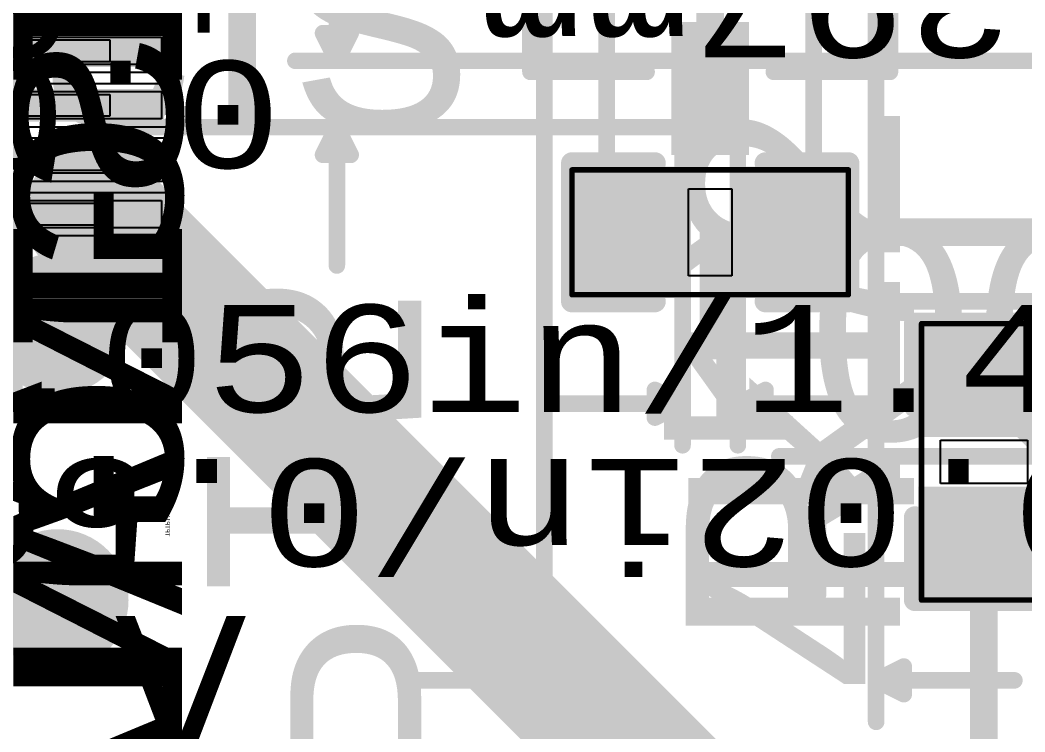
# Model space of a CAD drawing. Header units: inches. Extents: x -2.12 to 4.45, y -3.15 to 1.57.
# Drawn here: x -0.6107 to -0.2474, y -1.0932 to -0.8359 of the extents above; entities that cross this region are included whole.
import ezdxf

# ---------------------------------------------------------------- set-up
doc = ezdxf.new("R2010")
doc.units = ezdxf.units.IN
doc.header["$MEASUREMENT"] = 0
for name, color, linetype in [('Bottom', 5, 'Continuous'), ('Bottom 3D Body', 56, 'Continuous'), ('Bottom Overlay', 54, 'Continuous'), ('Bottom Paste', 16, 'Continuous'), ('Bottom Solder', 6, 'Continuous'), ('Bottom Value', 56, 'Continuous'), ('Measures', 56, 'Continuous'), ('tDocu', 76, 'Continuous'), ('Top', 1, 'Continuous'), ('Top Glue Points', 56, 'Continuous'), ('Top Overlay', 2, 'Continuous'), ('Top Paste', 8, 'Continuous'), ('Top Solder', 216, 'Continuous'), ('Top Value', 56, 'Continuous'), ('tPlace', 56, 'Continuous'), ('Via Holes', 16, 'Continuous')]:
    doc.layers.add(name, color=color, linetype=linetype)
doc.styles.add('Arial', font='', dxfattribs={"height": 0.2})
doc.styles.add('Courier New', font='', dxfattribs={"height": 0.2})
doc.styles.get('Arial').set_extended_font_data('Arial')
doc.styles.get('Courier New').set_extended_font_data('Courier New')

# ---------------------------------------------------------------- blocks, each defined once
blk = doc.blocks.new('SMD3225_3_2X2_5X0_7_MTC_L_43')
at = {"layer": 'Measures', "style": 'Courier New'}
blk.add_text('Alternate 2 Padstyle: OX90Y60D30P', height=0.0775, dxfattribs=at).set_placement((-0.712, -0.615))
blk = doc.blocks.new('R0603_52')
at = {"layer": 'Top'}
for points in [[(-0.043, 0.0197), (-0.013, 0.0197), (-0.013, -0.0197), (-0.043, -0.0197)], [(0.013, 0.0197), (0.043, 0.0197), (0.043, -0.0197), (0.013, -0.0197)]]:
    blk.add_hatch(color=1, dxfattribs=at).paths.add_polyline_path(points)
at = {"layer": 'Top Paste'}
for points in [[(-0.043, 0.0197), (-0.013, 0.0197), (-0.013, -0.0197), (-0.043, -0.0197)], [(0.013, 0.0197), (0.043, 0.0197), (0.043, -0.0197), (0.013, -0.0197)]]:
    blk.add_hatch(color=8, dxfattribs=at).paths.add_polyline_path(points)
at = {"layer": 'Top Solder'}
for points in [[(-0.047, 0.0237), (-0.009, 0.0237), (-0.009, -0.0237), (-0.047, -0.0237)], [(0.009, 0.0237), (0.047, 0.0237), (0.047, -0.0237), (0.009, -0.0237)]]:
    blk.add_hatch(color=216, dxfattribs=at).paths.add_polyline_path(points)
at = {"layer": 'Top', "const_width": 0.002}
for points in [[(-0.04996, -0.02256), (-0.04996, 0.02256)], [(0.04996, 0.02256), (-0.04996, 0.02256)], [(0.04996, -0.02256), (0.04996, 0.02256)], [(0.04996, -0.02256), (-0.04996, -0.02256)]]:
    blk.add_lwpolyline(points, dxfattribs=at)
at = {"layer": 'Top', "const_width": 0.001}
for points in [[(-0.05046, 0.02256, 1), (-0.04946, 0.02256, 1)], [(-0.05046, 0.02256, 1), (-0.04946, 0.02256, 1)], [(0.04946, 0.02256, 1), (0.05046, 0.02256, 1)], [(0.04946, 0.02256, 1), (0.05046, 0.02256, 1)], [(-0.05046, -0.02256, 1), (-0.04946, -0.02256, 1)], [(-0.05046, -0.02256, 1), (-0.04946, -0.02256, 1)], [(0.04946, -0.02256, 1), (0.05046, -0.02256, 1)], [(0.04946, -0.02256, 1), (0.05046, -0.02256, 1)]]:
    blk.add_lwpolyline(points, format="xyb", close=True, dxfattribs=at)
at = {"layer": 'Top Glue Points'}
for p, q in [((-0.00787, -0.01575), (-0.00787, 0.01575)), ((-0.00787, 0.01575), (0.00787, 0.01575)), ((0.00787, 0.01575), (0.00787, -0.01575)), ((0.00787, -0.01575), (-0.00787, -0.01575))]:
    blk.add_line(p, q, dxfattribs=at)
at = {"layer": 'tPlace', "const_width": 0.00787}
for points in [[(-0.05, -0.025), (-0.05, 0.025)], [(-0.02, 0.025), (-0.05, 0.025)], [(0.05, 0.025), (0.02, 0.025)], [(0.05, -0.025), (0.05, 0.025)], [(-0.02, -0.025), (-0.05, -0.025)], [(0.05, -0.025), (0.02, -0.025)]]:
    blk.add_lwpolyline(points, dxfattribs=at)
at = {"layer": 'tPlace', "const_width": 0.00394}
for points in [[(-0.05197, 0.025, 1), (-0.04803, 0.025, 1)], [(-0.05197, 0.025, 1), (-0.04803, 0.025, 1)], [(-0.02197, 0.025, 1), (-0.01803, 0.025, 1)], [(0.01803, 0.025, 1), (0.02197, 0.025, 1)], [(0.04803, 0.025, 1), (0.05197, 0.025, 1)], [(0.04803, 0.025, 1), (0.05197, 0.025, 1)], [(-0.05197, -0.025, 1), (-0.04803, -0.025, 1)], [(-0.05197, -0.025, 1), (-0.04803, -0.025, 1)], [(-0.02197, -0.025, 1), (-0.01803, -0.025, 1)], [(0.01803, -0.025, 1), (0.02197, -0.025, 1)], [(0.04803, -0.025, 1), (0.05197, -0.025, 1)], [(0.04803, -0.025, 1), (0.05197, -0.025, 1)]]:
    blk.add_lwpolyline(points, format="xyb", close=True, dxfattribs=at)
blk = doc.blocks.new('TO_236AB_NEX_L_53')
at = {"layer": 'Measures', "const_width": 0.006}
for points in [[(-0.16, 0.028), (-0.16, 0.078)], [(-0.164, 0.038), (-0.154, 0.038)], [(-0.164, 0.038), (-0.16, 0.028)], [(-0.16, 0.028), (-0.154, 0.038)], [(-0.174, 0.028), (-0.16, 0.028)], [(-0.16, 0.028), (0, 0.028)], [(-0.174, -0.028), (-0.16, -0.028)], [(-0.164, -0.038), (-0.16, -0.028)], [(-0.16, -0.028), (-0.154, -0.038)], [(-0.16, -0.078), (-0.16, -0.028)], [(-0.16, -0.028), (0, -0.028)], [(-0.164, -0.038), (-0.154, -0.038)]]:
    blk.add_lwpolyline(points, dxfattribs=at)
at = {"layer": 'Measures', "const_width": 0.003}
for points in [[(-0.1615, 0.078, 1), (-0.1585, 0.078, 1)], [(-0.1655, 0.038, 1), (-0.1625, 0.038, 1)], [(-0.1655, 0.038, 1), (-0.1625, 0.038, 1)], [(-0.1555, 0.038, 1), (-0.1525, 0.038, 1)], [(-0.1555, 0.038, 1), (-0.1525, 0.038, 1)], [(-0.1755, 0.028, 1), (-0.1725, 0.028, 1)], [(-0.1615, 0.028, 1), (-0.1585, 0.028, 1)], [(-0.1615, 0.028, 1), (-0.1585, 0.028, 1)], [(-0.1615, 0.028, 1), (-0.1585, 0.028, 1)], [(-0.1615, 0.028, 1), (-0.1585, 0.028, 1)], [(-0.1615, 0.028, 1), (-0.1585, 0.028, 1)], [(-0.1755, -0.028, 1), (-0.1725, -0.028, 1)], [(-0.1615, -0.028, 1), (-0.1585, -0.028, 1)], [(-0.1615, -0.028, 1), (-0.1585, -0.028, 1)], [(-0.1615, -0.028, 1), (-0.1585, -0.028, 1)], [(-0.1615, -0.028, 1), (-0.1585, -0.028, 1)], [(-0.1615, -0.028, 1), (-0.1585, -0.028, 1)], [(-0.1655, -0.038, 1), (-0.1625, -0.038, 1)], [(-0.1655, -0.038, 1), (-0.1625, -0.038, 1)], [(-0.1555, -0.038, 1), (-0.1525, -0.038, 1)], [(-0.1555, -0.038, 1), (-0.1525, -0.038, 1)], [(-0.1615, -0.078, 1), (-0.1585, -0.078, 1)]]:
    blk.add_lwpolyline(points, format="xyb", close=True, dxfattribs=at)
at = {"layer": 'Measures', "style": 'Courier New'}
blk.add_text('0.056in/1.422mm', height=0.03875, dxfattribs=at).set_placement((-0.498, -0.012))
blk = doc.blocks.new('TP11R_B_55')
at = {"layer": 'Bottom'}
h = blk.add_hatch(color=5, dxfattribs=at)
edge = h.paths.add_edge_path()
edge.add_arc((0, 0), 0.02166, 0, 360)
at = {"layer": 'Bottom Paste'}
h = blk.add_hatch(color=16, dxfattribs=at)
edge = h.paths.add_edge_path()
edge.add_arc((0, 0), 0.02166, 0, 360)
at = {"layer": 'Bottom Solder'}
h = blk.add_hatch(color=6, dxfattribs=at)
edge = h.paths.add_edge_path()
edge.add_arc((0, 0), 0.02566, 0, 360)
at = {"layer": 'Bottom 3D Body', "style": 'Courier New', "text_generation_flag": 2}
blk.add_text('>TP_SIGNAL_NAME', height=0.0610235, rotation=180, dxfattribs=at).set_placement((0, 0.075))
blk = doc.blocks.new('FH12_30S_0_5SH_67')
at = {"layer": 'Top'}
for points in [[(0.220475, 0.15354), (0.232285, 0.15354), (0.232285, 0.10236), (0.220475, 0.10236)], [(0.240155, 0.15354), (0.251965, 0.15354), (0.251965, 0.10236), (0.240155, 0.10236)], [(0.259845, 0.15354), (0.271655, 0.15354), (0.271655, 0.10236), (0.259845, 0.10236)], [(0.279525, 0.15354), (0.291335, 0.15354), (0.291335, 0.10236), (0.279525, 0.10236)]]:
    blk.add_hatch(color=1, dxfattribs=at).paths.add_polyline_path(points)
at = {"layer": 'Top Paste'}
for points in [[(0.220475, 0.15354), (0.232285, 0.15354), (0.232285, 0.10236), (0.220475, 0.10236)], [(0.240155, 0.15354), (0.251965, 0.15354), (0.251965, 0.10236), (0.240155, 0.10236)], [(0.259845, 0.15354), (0.271655, 0.15354), (0.271655, 0.10236), (0.259845, 0.10236)], [(0.279525, 0.15354), (0.291335, 0.15354), (0.291335, 0.10236), (0.279525, 0.10236)]]:
    blk.add_hatch(color=8, dxfattribs=at).paths.add_polyline_path(points)
at = {"layer": 'Top Solder'}
for points in [[(0.220475, 0.15354), (0.232285, 0.15354), (0.232285, 0.10236), (0.220475, 0.10236)], [(0.240155, 0.15354), (0.251965, 0.15354), (0.251965, 0.10236), (0.240155, 0.10236)], [(0.259845, 0.15354), (0.271655, 0.15354), (0.271655, 0.10236), (0.259845, 0.10236)], [(0.279525, 0.15354), (0.291335, 0.15354), (0.291335, 0.10236), (0.279525, 0.10236)]]:
    blk.add_hatch(color=216, dxfattribs=at).paths.add_polyline_path(points)
at = {"layer": 'tDocu'}
for p, q in [((0.22244, 0.10039), (0.22244, 0.13386)), ((0.22244, 0.13386), (0.23032, 0.13386)), ((0.23032, 0.13386), (0.23032, 0.10039)), ((0.24213, 0.10039), (0.24213, 0.13386)), ((0.24213, 0.13386), (0.25, 0.13386)), ((0.25, 0.13386), (0.25, 0.10039)), ((0.26181, 0.10039), (0.26181, 0.13386)), ((0.26181, 0.13386), (0.26969, 0.13386)), ((0.26969, 0.13386), (0.26969, 0.10039)), ((0.2815, 0.10039), (0.2815, 0.13386)), ((0.2815, 0.13386), (0.28937, 0.13386)), ((0.28937, 0.13386), (0.28937, 0.10039))]:
    blk.add_line(p, q, dxfattribs=at)
at = {"layer": 'tDocu', "const_width": 0.008}
for points in [[(0.35236, 0.09843), (-0.35236, 0.09843)], [(0.35236, 0.01969), (0.35236, 0.09843)]]:
    blk.add_lwpolyline(points, dxfattribs=at)
at = {"layer": 'tDocu', "const_width": 0.004}
blk.add_lwpolyline([(0.35036, 0.09843, 1), (0.35436, 0.09843, 1)], format="xyb", close=True, dxfattribs=at)
blk.add_lwpolyline([(0.35036, 0.09843, 1), (0.35436, 0.09843, 1)], format="xyb", close=True, dxfattribs=at)
at = {"layer": 'Top Paste'}
for p, q in [((0.22146, 0.10335), (0.22146, 0.15256)), ((0.22146, 0.15256), (0.2313, 0.15256)), ((0.2313, 0.15256), (0.2313, 0.10335)), ((0.24114, 0.10335), (0.24114, 0.15256)), ((0.24114, 0.15256), (0.25098, 0.15256)), ((0.25098, 0.15256), (0.25098, 0.10335)), ((0.26083, 0.10335), (0.26083, 0.15256)), ((0.26083, 0.15256), (0.27067, 0.15256)), ((0.27067, 0.15256), (0.27067, 0.10335)), ((0.28051, 0.10335), (0.28051, 0.15256)), ((0.28051, 0.15256), (0.29035, 0.15256)), ((0.29035, 0.15256), (0.29035, 0.10335)), ((0.2313, 0.10335), (0.22146, 0.10335)), ((0.25098, 0.10335), (0.24114, 0.10335)), ((0.27067, 0.10335), (0.26083, 0.10335)), ((0.29035, 0.10335), (0.28051, 0.10335))]:
    blk.add_line(p, q, dxfattribs=at)
at = {"layer": 'Top Solder'}
for p, q in [((0.2185, 0.10039), (0.2185, 0.15551)), ((0.2185, 0.15551), (0.23425, 0.15551)), ((0.23425, 0.15551), (0.23425, 0.10039)), ((0.23819, 0.10039), (0.23819, 0.15551)), ((0.23819, 0.15551), (0.25394, 0.15551)), ((0.25394, 0.15551), (0.25394, 0.10039)), ((0.25787, 0.10039), (0.25787, 0.15551)), ((0.25787, 0.15551), (0.27362, 0.15551)), ((0.27362, 0.15551), (0.27362, 0.10039)), ((0.27756, 0.10039), (0.27756, 0.15551)), ((0.27756, 0.15551), (0.29331, 0.15551)), ((0.29331, 0.15551), (0.29331, 0.10039))]:
    blk.add_line(p, q, dxfattribs=at)
at = {"layer": 'tPlace', "const_width": 0.008}
for points in [[(0.35236, 0.09843), (0.30512, 0.09843)], [(0.35236, 0.05906), (0.35236, 0.09843)]]:
    blk.add_lwpolyline(points, dxfattribs=at)
at = {"layer": 'tPlace', "const_width": 0.004}
for points in [[(0.30312, 0.09843, 1), (0.30712, 0.09843, 1)], [(0.35036, 0.09843, 1), (0.35436, 0.09843, 1)], [(0.35036, 0.09843, 1), (0.35436, 0.09843, 1)]]:
    blk.add_lwpolyline(points, format="xyb", close=True, dxfattribs=at)
blk = doc.blocks.new('TP11R_B_74')
at = {"layer": 'Bottom 3D Body', "style": 'Courier New', "text_generation_flag": 2}
blk.add_text('>TP_SIGNAL_NAME', height=0.0610235, rotation=-180, dxfattribs=at).set_placement((0, 0.075))
blk = doc.blocks.new('TP11R_B_75')
at = {"layer": 'Bottom 3D Body', "style": 'Courier New', "text_generation_flag": 2}
blk.add_text('>TP_SIGNAL_NAME', height=0.0610235, rotation=-180, dxfattribs=at).set_placement((0, 0.075))
blk = doc.blocks.new('TP11R_B_76')
at = {"layer": 'Bottom'}
h = blk.add_hatch(color=5, dxfattribs=at)
edge = h.paths.add_edge_path()
edge.add_arc((0, 0), 0.02166, 0, 360)
at = {"layer": 'Bottom Paste'}
h = blk.add_hatch(color=16, dxfattribs=at)
edge = h.paths.add_edge_path()
edge.add_arc((0, 0), 0.02166, 0, 360)
at = {"layer": 'Bottom Solder'}
h = blk.add_hatch(color=6, dxfattribs=at)
edge = h.paths.add_edge_path()
edge.add_arc((0, 0), 0.02566, 0, 360)
at = {"layer": 'Bottom 3D Body', "style": 'Courier New', "text_generation_flag": 2}
blk.add_text('>TP_SIGNAL_NAME', height=0.0610235, rotation=-180, dxfattribs=at).set_placement((0, 0.075))
blk = doc.blocks.new('R0603_85')
at = {"layer": 'Top'}
for points in [[(-0.043, 0.0197), (-0.013, 0.0197), (-0.013, -0.0197), (-0.043, -0.0197)], [(0.013, 0.0197), (0.043, 0.0197), (0.043, -0.0197), (0.013, -0.0197)]]:
    blk.add_hatch(color=1, dxfattribs=at).paths.add_polyline_path(points)
at = {"layer": 'Top Paste'}
for points in [[(-0.043, 0.0197), (-0.013, 0.0197), (-0.013, -0.0197), (-0.043, -0.0197)], [(0.013, 0.0197), (0.043, 0.0197), (0.043, -0.0197), (0.013, -0.0197)]]:
    blk.add_hatch(color=8, dxfattribs=at).paths.add_polyline_path(points)
at = {"layer": 'Top Solder'}
for points in [[(-0.047, 0.0237), (-0.009, 0.0237), (-0.009, -0.0237), (-0.047, -0.0237)], [(0.009, 0.0237), (0.047, 0.0237), (0.047, -0.0237), (0.009, -0.0237)]]:
    blk.add_hatch(color=216, dxfattribs=at).paths.add_polyline_path(points)
at = {"layer": 'Top', "const_width": 0.002}
for points in [[(-0.04996, -0.02256), (-0.04996, 0.02256)], [(-0.04996, 0.02256), (0.04996, 0.02256)], [(0.04996, -0.02256), (0.04996, 0.02256)], [(-0.04996, -0.02256), (0.04996, -0.02256)]]:
    blk.add_lwpolyline(points, dxfattribs=at)
at = {"layer": 'Top', "const_width": 0.001}
for points in [[(-0.05046, 0.02256, 1), (-0.04946, 0.02256, 1)], [(-0.05046, 0.02256, 1), (-0.04946, 0.02256, 1)], [(0.04946, 0.02256, 1), (0.05046, 0.02256, 1)], [(0.04946, 0.02256, 1), (0.05046, 0.02256, 1)], [(-0.05046, -0.02256, 1), (-0.04946, -0.02256, 1)], [(-0.05046, -0.02256, 1), (-0.04946, -0.02256, 1)], [(0.04946, -0.02256, 1), (0.05046, -0.02256, 1)], [(0.04946, -0.02256, 1), (0.05046, -0.02256, 1)]]:
    blk.add_lwpolyline(points, format="xyb", close=True, dxfattribs=at)
at = {"layer": 'Top Glue Points'}
for p, q in [((-0.00787, -0.01575), (-0.00787, 0.01575)), ((-0.00787, 0.01575), (0.00787, 0.01575)), ((0.00787, 0.01575), (0.00787, -0.01575)), ((0.00787, -0.01575), (-0.00787, -0.01575))]:
    blk.add_line(p, q, dxfattribs=at)
at = {"layer": 'tPlace', "const_width": 0.00787}
for points in [[(-0.05, -0.025), (-0.05, 0.025)], [(-0.05, 0.025), (-0.02, 0.025)], [(0.02, 0.025), (0.05, 0.025)], [(0.05, -0.025), (0.05, 0.025)], [(-0.05, -0.025), (-0.02, -0.025)], [(0.02, -0.025), (0.05, -0.025)]]:
    blk.add_lwpolyline(points, dxfattribs=at)
at = {"layer": 'tPlace', "const_width": 0.00394}
for points in [[(-0.05197, 0.025, 1), (-0.04803, 0.025, 1)], [(-0.05197, 0.025, 1), (-0.04803, 0.025, 1)], [(-0.02197, 0.025, 1), (-0.01803, 0.025, 1)], [(0.01803, 0.025, 1), (0.02197, 0.025, 1)], [(0.04803, 0.025, 1), (0.05197, 0.025, 1)], [(0.04803, 0.025, 1), (0.05197, 0.025, 1)], [(-0.05197, -0.025, 1), (-0.04803, -0.025, 1)], [(-0.05197, -0.025, 1), (-0.04803, -0.025, 1)], [(-0.02197, -0.025, 1), (-0.01803, -0.025, 1)], [(0.01803, -0.025, 1), (0.02197, -0.025, 1)], [(0.04803, -0.025, 1), (0.05197, -0.025, 1)], [(0.04803, -0.025, 1), (0.05197, -0.025, 1)]]:
    blk.add_lwpolyline(points, format="xyb", close=True, dxfattribs=at)
blk = doc.blocks.new('TO_236_VIS_L_86')
at = {"layer": 'Top'}
blk.add_hatch(color=1, dxfattribs=at).paths.add_polyline_path([(-0.01, 0.058), (0.01, 0.058), (0.01, 0.018), (-0.01, 0.018)])
at = {"layer": 'Top Paste'}
blk.add_hatch(color=8, dxfattribs=at).paths.add_polyline_path([(-0.01, 0.058), (0.01, 0.058), (0.01, 0.018), (-0.01, 0.018)])
at = {"layer": 'Top Solder'}
blk.add_hatch(color=216, dxfattribs=at).paths.add_polyline_path([(-0.014, 0.062), (0.014, 0.062), (0.014, 0.014), (-0.014, 0.014)])
at = {"layer": 'Measures', "const_width": 0.006}
for points in [[(-0.06, 0.267), (-0.06, 0.252)], [(0.06, 0.267), (0.06, 0.252)], [(-0.07, 0.257), (-0.07, 0.247)], [(-0.06, 0.252), (-0.07, 0.257)], [(0.07, 0.257), (0.06, 0.252)], [(0.07, 0.257), (0.07, 0.247)], [(-0.06, 0.252), (-0.11, 0.252)], [(-0.06, 0.252), (-0.07, 0.247)], [(-0.06, 0.252), (-0.06, 0.028)], [(0.07, 0.247), (0.06, 0.252)], [(0.11, 0.252), (0.06, 0.252)], [(0.06, 0.252), (0.06, 0.028)], [(-0.01, 0.167), (-0.01, 0.152)], [(0.01, 0.167), (0.01, 0.152)], [(-0.02, 0.157), (-0.02, 0.147)], [(-0.01, 0.152), (-0.02, 0.157)], [(0.02, 0.157), (0.01, 0.152)], [(0.02, 0.157), (0.02, 0.147)], [(-0.01, 0.152), (-0.06, 0.152)], [(-0.01, 0.152), (-0.02, 0.147)], [(-0.01, 0.152), (-0.01, 0.052)], [(0.02, 0.147), (0.01, 0.152)], [(0.06, 0.152), (0.01, 0.152)], [(0.01, 0.152), (0.01, 0.052)], [(0.135, 0.102), (0.135, 0.052)], [(0.21, 0.102), (0.21, 0.052)], [(0.14, 0.062), (0.13, 0.062)], [(0.135, 0.052), (0.13, 0.062)], [(0.14, 0.062), (0.135, 0.052)], [(0.215, 0.062), (0.205, 0.062)], [(0.21, 0.052), (0.205, 0.062)], [(0.215, 0.062), (0.21, 0.052)], [(0.01, 0.052), (0, 0.052)], [(0.135, 0.052), (0.01, 0.052)], [(0.21, 0.052), (0.135, 0.052)], [(0.225, 0.052), (0.21, 0.052)], [(0.06, 0.028), (-0.16, 0.028)], [(0.135, 0.028), (0.06, 0.028)], [(0.135, 0.028), (0.13, 0.018)], [(0.14, 0.018), (0.135, 0.028)], [(0.135, 0.028), (0.135, -0.022)], [(0.15, 0.028), (0.135, 0.028)], [(0.14, 0.018), (0.13, 0.018)]]:
    blk.add_lwpolyline(points, dxfattribs=at)
at = {"layer": 'Measures', "const_width": 0.003}
for points in [[(-0.0615, 0.267, 1), (-0.0585, 0.267, 1)], [(0.0585, 0.267, 1), (0.0615, 0.267, 1)], [(-0.0715, 0.257, 1), (-0.0685, 0.257, 1)], [(-0.0715, 0.257, 1), (-0.0685, 0.257, 1)], [(0.0685, 0.257, 1), (0.0715, 0.257, 1)], [(0.0685, 0.257, 1), (0.0715, 0.257, 1)], [(-0.1115, 0.252, 1), (-0.1085, 0.252, 1)], [(-0.0615, 0.252, 1), (-0.0585, 0.252, 1)], [(-0.0615, 0.252, 1), (-0.0585, 0.252, 1)], [(-0.0615, 0.252, 1), (-0.0585, 0.252, 1)], [(-0.0615, 0.252, 1), (-0.0585, 0.252, 1)], [(-0.0615, 0.252, 1), (-0.0585, 0.252, 1)], [(0.0585, 0.252, 1), (0.0615, 0.252, 1)], [(0.0585, 0.252, 1), (0.0615, 0.252, 1)], [(0.0585, 0.252, 1), (0.0615, 0.252, 1)], [(0.0585, 0.252, 1), (0.0615, 0.252, 1)], [(0.0585, 0.252, 1), (0.0615, 0.252, 1)], [(0.1085, 0.252, 1), (0.1115, 0.252, 1)], [(-0.0715, 0.247, 1), (-0.0685, 0.247, 1)], [(-0.0715, 0.247, 1), (-0.0685, 0.247, 1)], [(0.0685, 0.247, 1), (0.0715, 0.247, 1)], [(0.0685, 0.247, 1), (0.0715, 0.247, 1)], [(-0.0115, 0.167, 1), (-0.0085, 0.167, 1)], [(0.0085, 0.167, 1), (0.0115, 0.167, 1)], [(-0.0215, 0.157, 1), (-0.0185, 0.157, 1)], [(-0.0215, 0.157, 1), (-0.0185, 0.157, 1)], [(0.0185, 0.157, 1), (0.0215, 0.157, 1)], [(0.0185, 0.157, 1), (0.0215, 0.157, 1)], [(-0.0615, 0.152, 1), (-0.0585, 0.152, 1)], [(-0.0115, 0.152, 1), (-0.0085, 0.152, 1)], [(-0.0115, 0.152, 1), (-0.0085, 0.152, 1)], [(-0.0115, 0.152, 1), (-0.0085, 0.152, 1)], [(-0.0115, 0.152, 1), (-0.0085, 0.152, 1)], [(-0.0115, 0.152, 1), (-0.0085, 0.152, 1)], [(0.0085, 0.152, 1), (0.0115, 0.152, 1)], [(0.0085, 0.152, 1), (0.0115, 0.152, 1)], [(0.0085, 0.152, 1), (0.0115, 0.152, 1)], [(0.0085, 0.152, 1), (0.0115, 0.152, 1)], [(0.0085, 0.152, 1), (0.0115, 0.152, 1)], [(0.0585, 0.152, 1), (0.0615, 0.152, 1)], [(-0.0215, 0.147, 1), (-0.0185, 0.147, 1)], [(-0.0215, 0.147, 1), (-0.0185, 0.147, 1)], [(0.0185, 0.147, 1), (0.0215, 0.147, 1)], [(0.0185, 0.147, 1), (0.0215, 0.147, 1)], [(0.1335, 0.102, 1), (0.1365, 0.102, 1)], [(0.2085, 0.102, 1), (0.2115, 0.102, 1)], [(0.1285, 0.062, 1), (0.1315, 0.062, 1)], [(0.1285, 0.062, 1), (0.1315, 0.062, 1)], [(0.1385, 0.062, 1), (0.1415, 0.062, 1)], [(0.1385, 0.062, 1), (0.1415, 0.062, 1)], [(0.2035, 0.062, 1), (0.2065, 0.062, 1)], [(0.2035, 0.062, 1), (0.2065, 0.062, 1)], [(0.2135, 0.062, 1), (0.2165, 0.062, 1)], [(0.2135, 0.062, 1), (0.2165, 0.062, 1)], [(-0.0115, 0.052, 1), (-0.0085, 0.052, 1)], [(-0.0015, 0.052, 1), (0.0015, 0.052, 1)], [(0.0085, 0.052, 1), (0.0115, 0.052, 1)], [(0.0085, 0.052, 1), (0.0115, 0.052, 1)], [(0.0085, 0.052, 1), (0.0115, 0.052, 1)], [(0.1335, 0.052, 1), (0.1365, 0.052, 1)], [(0.1335, 0.052, 1), (0.1365, 0.052, 1)], [(0.1335, 0.052, 1), (0.1365, 0.052, 1)], [(0.1335, 0.052, 1), (0.1365, 0.052, 1)], [(0.1335, 0.052, 1), (0.1365, 0.052, 1)], [(0.2085, 0.052, 1), (0.2115, 0.052, 1)], [(0.2085, 0.052, 1), (0.2115, 0.052, 1)], [(0.2085, 0.052, 1), (0.2115, 0.052, 1)], [(0.2085, 0.052, 1), (0.2115, 0.052, 1)], [(0.2085, 0.052, 1), (0.2115, 0.052, 1)], [(0.2235, 0.052, 1), (0.2265, 0.052, 1)], [(-0.0615, 0.028, 1), (-0.0585, 0.028, 1)], [(0.0585, 0.028, 1), (0.0615, 0.028, 1)], [(0.0585, 0.028, 1), (0.0615, 0.028, 1)], [(0.0585, 0.028, 1), (0.0615, 0.028, 1)], [(0.1335, 0.028, 1), (0.1365, 0.028, 1)], [(0.1335, 0.028, 1), (0.1365, 0.028, 1)], [(0.1335, 0.028, 1), (0.1365, 0.028, 1)], [(0.1335, 0.028, 1), (0.1365, 0.028, 1)], [(0.1335, 0.028, 1), (0.1365, 0.028, 1)], [(0.1485, 0.028, 1), (0.1515, 0.028, 1)], [(0.1285, 0.018, 1), (0.1315, 0.018, 1)], [(0.1285, 0.018, 1), (0.1315, 0.018, 1)], [(0.1385, 0.018, 1), (0.1415, 0.018, 1)], [(0.1385, 0.018, 1), (0.1415, 0.018, 1)]]:
    blk.add_lwpolyline(points, format="xyb", close=True, dxfattribs=at)
at = {"layer": 'tDocu', "const_width": 0.006}
for points in [[(-0.01, 0.052), (-0.01, 0.027)], [(0.01, 0.052), (-0.01, 0.052)], [(0.01, 0.052), (0.01, 0.028)], [(-0.06, 0.028), (-0.06, -0.028)], [(0.06, 0.028), (-0.06, 0.028)], [(0.01, 0.028), (-0.01, 0.027)], [(0.06, 0.028), (0.06, -0.028)]]:
    blk.add_lwpolyline(points, dxfattribs=at)
at = {"layer": 'tDocu', "const_width": 0.003}
for points in [[(-0.0115, 0.052, 1), (-0.0085, 0.052, 1)], [(-0.0115, 0.052, 1), (-0.0085, 0.052, 1)], [(0.0085, 0.052, 1), (0.0115, 0.052, 1)], [(0.0085, 0.052, 1), (0.0115, 0.052, 1)], [(-0.0615, 0.028, 1), (-0.0585, 0.028, 1)], [(-0.0615, 0.028, 1), (-0.0585, 0.028, 1)], [(-0.0115, 0.027, 1), (-0.0085, 0.027, 1)], [(-0.0115, 0.027, 1), (-0.0085, 0.027, 1)], [(0.0085, 0.028, 1), (0.0115, 0.028, 1)], [(0.0085, 0.028, 1), (0.0115, 0.028, 1)], [(0.0585, 0.028, 1), (0.0615, 0.028, 1)], [(0.0585, 0.028, 1), (0.0615, 0.028, 1)]]:
    blk.add_lwpolyline(points, format="xyb", close=True, dxfattribs=at)
at = {"layer": 'tPlace', "const_width": 0.006}
for points in [[(-0.023, 0.032), (-0.065, 0.032)], [(-0.065, 0.032), (-0.065, -0.032)], [(0.065, 0.032), (0.023, 0.032)], [(0.065, 0.032), (0.065, -0.032)]]:
    blk.add_lwpolyline(points, dxfattribs=at)
at = {"layer": 'tPlace', "const_width": 0.003}
for points in [[(-0.0665, 0.032, 1), (-0.0635, 0.032, 1)], [(-0.0665, 0.032, 1), (-0.0635, 0.032, 1)], [(-0.0245, 0.032, 1), (-0.0215, 0.032, 1)], [(0.0215, 0.032, 1), (0.0245, 0.032, 1)], [(0.0635, 0.032, 1), (0.0665, 0.032, 1)], [(0.0635, 0.032, 1), (0.0665, 0.032, 1)]]:
    blk.add_lwpolyline(points, format="xyb", close=True, dxfattribs=at)
at = {"layer": 'Measures', "style": 'Courier New'}
for s, p in [('0.02in/0.508mm', (-0.148, 0.172)), ('0.024in/0.61mm', (0.155, 0.028)), ('0.055in/1.397mm', (-0.498, -0.012)), ('0.104in/2.642mm', (0.23, -0.012))]:
    blk.add_text(s, height=0.03875, dxfattribs=at).set_placement(p)

msp = doc.modelspace()

# ---------------------------------------------------------------- hatches: boundary and pattern name
at = {"layer": 'Bottom'}
h = msp.add_hatch(color=5, dxfattribs=at)
edge = h.paths.add_edge_path()
edge.add_arc((-0.54594, -0.94435), 0.01489, 0, 360)
at = {"layer": 'Bottom Solder'}
h = msp.add_hatch(color=6, dxfattribs=at)
edge = h.paths.add_edge_path()
edge.add_arc((-0.54594, -0.94435), 0.01089, 0, 360)
at = {"layer": 'Top'}
h = msp.add_hatch(color=1, dxfattribs=at)
edge = h.paths.add_edge_path()
edge.add_arc((-0.54594, -0.94435), 0.01489, 0, 360)
at = {"layer": 'Top Solder'}
h = msp.add_hatch(color=216, dxfattribs=at)
edge = h.paths.add_edge_path()
edge.add_arc((-0.54594, -0.94435), 0.01089, 0, 360)
at = {"layer": 'Via Holes'}
h = msp.add_hatch(color=7, dxfattribs=at)
edge = h.paths.add_edge_path()
edge.add_arc((-0.54594, -0.94435), 0.00689, 0, 360)

# ---------------------------------------------------------------- linework, layer by layer
at = {"layer": 'Bottom', "const_width": 0.012}
for points in [[(-0.5972, -0.94561), (-0.59594, -0.94435)], [(-0.59594, -0.94435), (-0.54594, -0.94435)]]:
    msp.add_lwpolyline(points, dxfattribs=at)
at = {"layer": 'Bottom', "const_width": 0.006}
for points in [[(-0.6002, -0.94561, 1), (-0.5942, -0.94561, 1)], [(-0.59894, -0.94435, 1), (-0.59294, -0.94435, 1)], [(-0.59894, -0.94435, 1), (-0.59294, -0.94435, 1)], [(-0.54894, -0.94435, 1), (-0.54294, -0.94435, 1)]]:
    msp.add_lwpolyline(points, format="xyb", close=True, dxfattribs=at)
at = {"layer": 'Top'}
for points, const_width in [([(-0.3612, -0.86061), (-0.3612, -0.7738)], 0.01), ([(-0.3986, -0.90321), (-0.3986, -0.78461)], 0.006), ([(-0.3238, -0.90321), (-0.3238, -0.78461)], 0.006), ([(-0.58425, -0.90604), (-0.54594, -0.94435)], 0.05), ([(-0.3986, -0.90321), (-0.3892, -0.91261)], 0.006), ([(-0.3332, -0.91261), (-0.3238, -0.90321)], 0.006), ([(-0.3332, -0.91261), (-0.2416, -0.91261)], 0.01), ([(-0.54594, -0.94435), (-0.3622, -1.12809)], 0.05), ([(-0.2622, -0.96761), (-0.2257, -1.00411)], 0.01), ([(-0.2622, -1.17561), (-0.2622, -1.02361)], 0.01), ([(-0.2622, -1.02361), (-0.2352, -1.05061)], 0.01)]:
    msp.add_lwpolyline(points, dxfattribs=dict(at, const_width=const_width))
for points, const_width in [([(-0.3637, -0.86061, 1), (-0.3587, -0.86061, 1)], 0.005), ([(-0.59675, -0.90604, 1), (-0.57175, -0.90604, 1)], 0.025), ([(-0.4001, -0.90321, 1), (-0.3971, -0.90321, 1)], 0.003), ([(-0.4001, -0.90321, 1), (-0.3971, -0.90321, 1)], 0.003), ([(-0.3253, -0.90321, 1), (-0.3223, -0.90321, 1)], 0.003), ([(-0.3253, -0.90321, 1), (-0.3223, -0.90321, 1)], 0.003), ([(-0.3357, -0.91261, 1), (-0.3307, -0.91261, 1)], 0.005), ([(-0.3907, -0.91261, 1), (-0.3877, -0.91261, 1)], 0.003), ([(-0.3347, -0.91261, 1), (-0.3317, -0.91261, 1)], 0.003), ([(-0.55844, -0.94435, 1), (-0.53344, -0.94435, 1)], 0.025), ([(-0.55844, -0.94435, 1), (-0.53344, -0.94435, 1)], 0.025), ([(-0.2647, -0.96761, 1), (-0.2597, -0.96761, 1)], 0.005), ([(-0.2647, -1.02361, 1), (-0.2597, -1.02361, 1)], 0.005), ([(-0.2647, -1.02361, 1), (-0.2597, -1.02361, 1)], 0.005)]:
    msp.add_lwpolyline(points, format="xyb", close=True, dxfattribs=dict(at, const_width=const_width))

# ---------------------------------------------------------------- block references
for name, p, rotation in [('SMD3225_3_2X2_5X0_7_MTC_L_43', (1.3918, -0.48961), 225), ('FH12_30S_0_5SH_67', (-0.7122, -0.62061), 270), ('TO_236_VIS_L_86', (-0.3612, -0.82261), 180), ('TP11R_B_74', (-0.6272, -0.50061), 270), ('TP11R_B_75', (-0.6272, -0.59561), 270), ('TP11R_B_55', (-0.5972, -0.94561), 180), ('R0603_52', (-0.2622, -0.99561), 270), ('TP11R_B_76', (-0.5972, -1.04561), 270)]:
    msp.add_blockref(name, p, dxfattribs=dict(rotation=rotation))
for name, p in [('TO_236AB_NEX_L_53', (-0.1622, -0.96561)), ('R0603_85', (-0.3612, -0.91261))]:
    msp.add_blockref(name, p)

# ---------------------------------------------------------------- texts
at = {"layer": 'Bottom Overlay', "style": 'Arial', "text_generation_flag": 2}
msp.add_text('TP15', height=0.0775, rotation=270, dxfattribs=at).set_placement((-0.543209, -1.187164))
at = {"layer": 'Bottom Value', "style": 'Arial', "text_generation_flag": 2}
msp.add_text('TPTP11R', height=0.00155, dxfattribs=at).set_placement((-0.5782, -0.97561))
msp.add_text('TPTP11R', height=0.00155, rotation=270, dxfattribs=at).set_placement((-0.55819, -1.0226))
at = {"layer": 'Top Overlay', "style": 'Arial'}
msp.add_text('R12', height=0.0775, rotation=90, dxfattribs=at).set_placement((-0.292531, -1.063697))
at = {"layer": 'Top Value', "style": 'Arial'}
for s, rotation, p in [('SI2301CDS-T1-GE3TO-236_VIS-L', 180, (-0.4432, -0.79761)), ('4k7', 90, (-0.287531, -1.078416))]:
    msp.add_text(s, height=0.0775, rotation=rotation, dxfattribs=at).set_placement(p)
msp.add_text('100k', height=0.0775, dxfattribs=at).set_placement((-0.3862, -0.98761))

doc.saveas('drawing.dxf')
